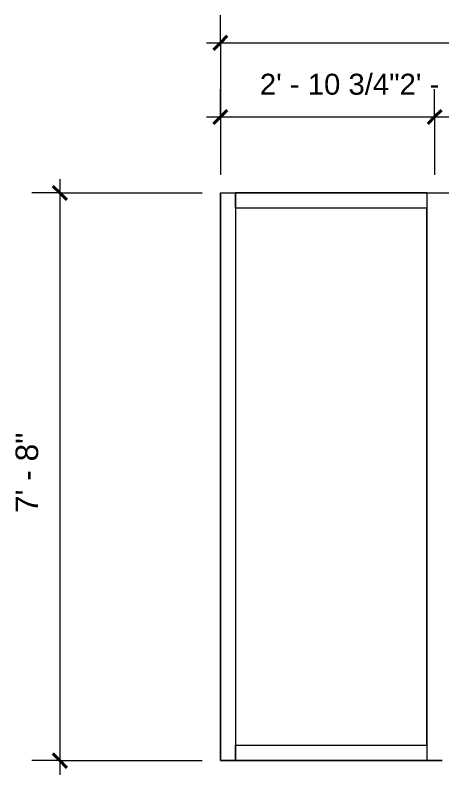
# Model space of a CAD drawing. Header units: inches. Extents: x -6061 to 13621, y -296 to 7483.
# Drawn here: x 12598.7 to 12667.9, y -123.8 to -0.6 of the extents above; entities that cross this region are included whole.
import ezdxf

# ---------------------------------------------------------------- set-up
doc = ezdxf.new("R2010")
doc.units = ezdxf.units.IN
doc.header["$MEASUREMENT"] = 0
doc.layers.get('0').update_dxf_attribs({"linetype": 'CONTINUOUS'})
doc.styles.add('Arial$001H0', font='arial.ttf')

msp = doc.modelspace()

# ---------------------------------------------------------------- linework, layer by layer
at = {"color": 7, "linetype": 'Continuous', "lineweight": 9, "true_color": 0x000007}
for p, q in [((12632.02406, -5.10761), (12632.02406, -0.62255)), ((12629.78153, -5.10761), (12739.74578, -5.10761)), ((12632.02406, -5.10761), (12632.02406, -26.49178)), ((12632.02406, -17.12119), (12632.02406, -12.63612)), ((12666.78334, -17.12119), (12666.78334, -12.63612)), ((12629.78153, -17.12119), (12666.78334, -17.12119)), ((12632.02406, -17.12119), (12632.02406, -26.49178)), ((12666.78334, -17.12119), (12703.70506, -17.12119)), ((12666.78334, -17.12119), (12666.78334, -26.49178)), ((12605.99465, -27.21259), (12605.99465, -123.80173)), ((12605.99465, -29.45513), (12601.42949, -29.45513)), ((12605.99465, -29.45513), (12629.06071, -29.45513)), ((12632.02406, -29.45513), (12634.50687, -29.45513)), ((12632.02406, -29.45513), (12632.02406, -121.47911)), ((12634.50687, -31.93793), (12634.50687, -29.45513)), ((12665.50189, -29.45513), (12634.50687, -29.45513)), ((12634.50687, -29.45513), (12634.50687, -121.47911)), ((12665.50189, -29.45513), (12665.50189, -31.93793)), ((12665.50189, -29.45513), (12667.9847, -29.45513)), ((12665.50189, -29.45513), (12665.50189, -121.47911)), ((12665.50189, -31.93793), (12634.50687, -31.93793)), ((12665.50189, -31.93793), (12634.50687, -31.93793)), ((12634.50687, -31.93793), (12634.50687, -118.9963)), ((12665.50189, -118.9963), (12665.50189, -31.93793)), ((12634.50687, -118.9963), (12665.50189, -118.9963)), ((12634.50687, -121.47911), (12634.50687, -118.9963)), ((12634.50687, -118.9963), (12665.50189, -118.9963)), ((12665.50189, -118.9963), (12665.50189, -121.47911)), ((12605.99465, -121.47911), (12601.42949, -121.47911)), ((12605.99465, -121.47911), (12629.06071, -121.47911)), ((12632.02406, -121.47911), (12634.50687, -121.47911)), ((12634.50687, -121.47911), (12632.02406, -121.47911)), ((12665.50189, -121.47911), (12634.50687, -121.47911)), ((12634.50687, -121.47911), (12665.50189, -121.47911)), ((12665.50189, -121.47911), (12667.9847, -121.47911)), ((12667.9847, -121.47911), (12665.50189, -121.47911))]:
    msp.add_line(p, q, dxfattribs=at)
at = {"color": 7, "linetype": 'Continuous', "lineweight": 40, "true_color": 0x000007}
for p, q in [((12632.02406, -5.10761), (12633.14533, -3.98635)), ((12632.02406, -5.10761), (12630.9028, -6.22888)), ((12632.02406, -17.12119), (12633.14533, -15.99992)), ((12666.78334, -17.12119), (12667.90461, -15.99992)), ((12632.02406, -17.12119), (12630.9028, -18.24246)), ((12666.78334, -17.12119), (12665.66207, -18.24246)), ((12605.99465, -29.45513), (12604.87338, -28.33386)), ((12605.99465, -29.45513), (12607.11592, -30.57639)), ((12605.99465, -121.47911), (12604.87338, -120.35784)), ((12605.99465, -121.47911), (12607.11592, -122.68047))]:
    msp.add_line(p, q, dxfattribs=at)
at = {"color": 7, "linetype": 'Continuous', "lineweight": 18, "true_color": 0x000007}
for p, q in [((12632.02406, -121.47911), (12632.02406, -29.45513)), ((12632.02406, -29.45513), (12739.98605, -29.45513)), ((12632.02406, -121.47911), (12632.02406, -121.47911))]:
    msp.add_line(p, q, dxfattribs=at)

# ---------------------------------------------------------------- texts
at = {"color": 7, "true_color": 0x000007, "style": 'Arial$001H0'}
msp.add_text('2\' - 10 3/4"2\' - 10 3/4"', height=3.4006702, dxfattribs=at).set_placement((12638.431, -13.5172))
msp.add_text('7\' - 8"', height=3.667117, rotation=90, dxfattribs=at).set_placement((12602.47038, -81.35383))

doc.saveas('drawing.dxf')
